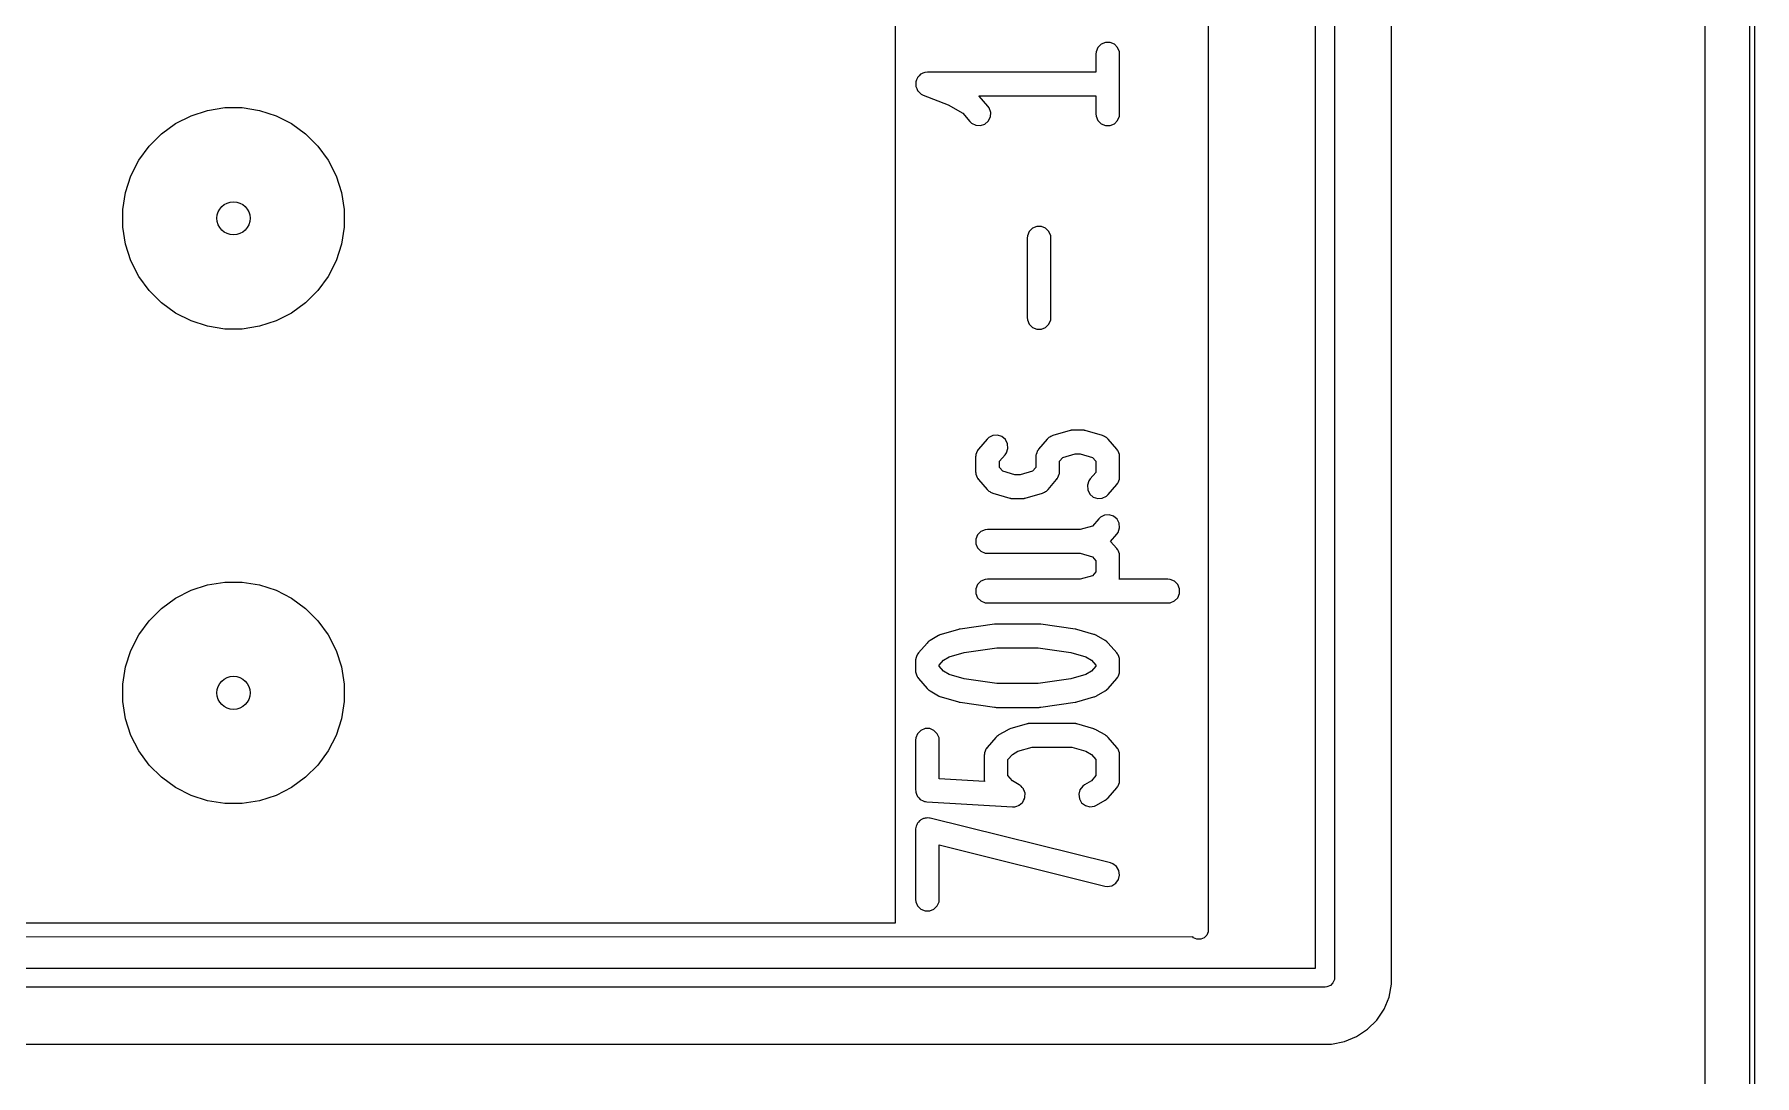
# Model space of a CAD drawing. Extents: x 2.78 to 5.89, y -4.63 to -2.07.
# Drawn here: x 5.177 to 5.89, y -2.858 to -2.426 of the extents above; entities that cross this region are included whole.
import ezdxf

# ---------------------------------------------------------------- set-up
doc = ezdxf.new("R2010")
doc.units = 0
doc.header["$MEASUREMENT"] = 0
doc.layers.add('BLACK', color=7, linetype='CONTINUOUS')

msp = doc.modelspace()

# ---------------------------------------------------------------- linework, layer by layer
at = {"layer": 'BLACK', "linetype": 'CONTINUOUS'}
for p, q in [((5.89029, -2.06894), (5.89029, -4.628)), ((5.88832, -4.62701), (5.88832, -2.06993)), ((5.7082, -2.81304), (5.7082, -2.13194)), ((5.71608, -2.128), (5.71608, -2.81698)), ((5.8696, -2.13041), (5.8696, -4.22569)), ((5.53396, -2.79423), (5.53396, -2.14229)), ((5.6637, -2.14616), (5.6637, -2.79716)), ((5.73972, -2.81969), (5.73972, -2.25139)), ((5.61717, -2.43297), (5.61707, -2.43393)), ((5.6179, -2.43119), (5.61717, -2.43297)), ((5.61926, -2.42983), (5.6179, -2.43119)), ((5.62103, -2.4291), (5.61926, -2.42983)), ((5.62295, -2.4291), (5.62103, -2.4291)), ((5.62473, -2.42983), (5.62295, -2.4291)), ((5.62608, -2.43119), (5.62473, -2.42983)), ((5.62682, -2.43297), (5.62608, -2.43119)), ((5.62691, -2.43393), (5.62682, -2.43297)), ((5.61707, -2.43393), (5.61707, -2.44138)), ((5.62691, -2.45867), (5.62691, -2.43393)), ((5.54236, -2.4454), (5.54234, -2.44546)), ((5.54234, -2.44546), (5.54236, -2.44636)), ((5.54271, -2.44451), (5.54236, -2.44534)), ((5.54236, -2.44534), (5.54236, -2.4454)), ((5.54236, -2.44636), (5.54236, -2.44726)), ((5.54236, -2.44726), (5.54239, -2.44732)), ((5.54303, -2.44367), (5.54271, -2.44451)), ((5.54307, -2.44362), (5.54303, -2.44367)), ((5.5431, -2.44356), (5.54307, -2.44362)), ((5.54373, -2.44293), (5.5431, -2.44356)), ((5.54436, -2.44227), (5.54373, -2.44293)), ((5.54441, -2.44225), (5.54436, -2.44227)), ((5.54446, -2.44221), (5.54441, -2.44225)), ((5.54529, -2.44186), (5.54446, -2.44221)), ((5.54611, -2.4415), (5.54529, -2.44186)), ((5.54617, -2.4415), (5.54611, -2.4415)), ((5.54623, -2.44147), (5.54617, -2.4415)), ((5.54719, -2.44138), (5.54623, -2.44147)), ((5.61707, -2.44138), (5.54719, -2.44138)), ((5.54239, -2.44732), (5.54239, -2.44738)), ((5.54239, -2.44738), (5.54275, -2.4482)), ((5.54275, -2.4482), (5.5431, -2.44903)), ((5.5431, -2.44903), (5.54314, -2.44908)), ((5.54314, -2.44908), (5.54317, -2.44913)), ((5.54317, -2.44913), (5.54382, -2.44975)), ((5.54382, -2.44975), (5.54446, -2.45039)), ((5.54446, -2.45039), (5.54451, -2.45041)), ((5.54451, -2.45041), (5.54456, -2.45046)), ((5.54456, -2.45046), (5.54542, -2.45089)), ((5.54542, -2.45089), (5.55574, -2.45488)), ((5.56872, -2.45133), (5.56861, -2.45122)), ((5.56861, -2.45122), (5.61707, -2.45122)), ((5.57229, -2.45546), (5.56872, -2.45133)), ((5.61707, -2.45122), (5.61707, -2.45867)), ((5.23532, -2.46274), (5.24176, -2.45946)), ((5.24176, -2.45946), (5.24863, -2.45722)), ((5.24863, -2.45722), (5.25577, -2.45609)), ((5.25577, -2.45609), (5.263, -2.45609)), ((5.263, -2.45609), (5.27014, -2.45722)), ((5.27014, -2.45722), (5.27701, -2.45946)), ((5.27701, -2.45946), (5.28345, -2.46274)), ((5.55574, -2.45488), (5.56182, -2.45839)), ((5.56182, -2.45839), (5.56484, -2.46189)), ((5.57284, -2.45624), (5.57229, -2.45546)), ((5.57244, -2.4617), (5.57331, -2.45998)), ((5.57345, -2.45807), (5.57284, -2.45624)), ((5.57331, -2.45998), (5.57345, -2.45807)), ((5.61707, -2.45867), (5.61717, -2.45963)), ((5.61717, -2.45963), (5.6179, -2.46141)), ((5.6179, -2.46141), (5.61926, -2.46276)), ((5.62473, -2.46276), (5.62608, -2.46141)), ((5.62608, -2.46141), (5.62682, -2.45963)), ((5.62682, -2.45963), (5.62691, -2.45867)), ((5.22436, -2.4721), (5.22947, -2.46699)), ((5.22947, -2.46699), (5.23532, -2.46274)), ((5.28345, -2.46274), (5.2893, -2.46699)), ((5.2893, -2.46699), (5.29441, -2.4721)), ((5.56484, -2.46189), (5.56554, -2.46255)), ((5.56554, -2.46255), (5.56725, -2.46342)), ((5.56725, -2.46342), (5.56917, -2.46356)), ((5.56917, -2.46356), (5.57099, -2.46295)), ((5.57099, -2.46295), (5.57244, -2.4617)), ((5.61926, -2.46276), (5.62103, -2.4635)), ((5.62103, -2.4635), (5.62295, -2.4635)), ((5.62295, -2.4635), (5.62473, -2.46276)), ((5.22011, -2.47795), (5.22436, -2.4721)), ((5.29441, -2.4721), (5.29866, -2.47795)), ((5.21683, -2.48439), (5.22011, -2.47795)), ((5.29866, -2.47795), (5.30194, -2.48439)), ((5.21459, -2.49126), (5.21683, -2.48439)), ((5.30194, -2.48439), (5.30417, -2.49126)), ((5.21346, -2.4984), (5.21459, -2.49126)), ((5.30417, -2.49126), (5.3053, -2.4984)), ((5.21346, -2.50563), (5.21346, -2.4984)), ((5.3053, -2.4984), (5.3053, -2.50563)), ((5.21459, -2.51277), (5.21346, -2.50563)), ((5.3053, -2.50563), (5.30417, -2.51277)), ((5.58867, -2.50927), (5.58857, -2.51023)), ((5.58857, -2.51023), (5.58857, -2.54322)), ((5.5894, -2.50749), (5.58867, -2.50927)), ((5.59076, -2.50614), (5.5894, -2.50749)), ((5.59254, -2.5054), (5.59076, -2.50614)), ((5.59446, -2.5054), (5.59254, -2.5054)), ((5.59623, -2.50614), (5.59446, -2.5054)), ((5.59759, -2.50749), (5.59623, -2.50614)), ((5.59832, -2.50927), (5.59759, -2.50749)), ((5.59842, -2.51023), (5.59832, -2.50927)), ((5.59842, -2.54322), (5.59842, -2.51023)), ((5.21683, -2.51964), (5.21459, -2.51277)), ((5.30417, -2.51277), (5.30194, -2.51964)), ((5.22011, -2.52608), (5.21683, -2.51964)), ((5.30194, -2.51964), (5.29866, -2.52608)), ((5.22436, -2.53193), (5.22011, -2.52608)), ((5.22947, -2.53704), (5.22436, -2.53193)), ((5.29441, -2.53193), (5.2893, -2.53704)), ((5.29866, -2.52608), (5.29441, -2.53193)), ((5.23532, -2.54129), (5.22947, -2.53704)), ((5.2893, -2.53704), (5.28345, -2.54129)), ((5.24176, -2.54457), (5.23532, -2.54129)), ((5.24863, -2.5468), (5.24176, -2.54457)), ((5.25577, -2.54794), (5.24863, -2.5468)), ((5.27014, -2.5468), (5.263, -2.54794)), ((5.27701, -2.54457), (5.27014, -2.5468)), ((5.28345, -2.54129), (5.27701, -2.54457)), ((5.58857, -2.54322), (5.58867, -2.54418)), ((5.58867, -2.54418), (5.5894, -2.54596)), ((5.5894, -2.54596), (5.59076, -2.54732)), ((5.59623, -2.54732), (5.59759, -2.54596)), ((5.59759, -2.54596), (5.59832, -2.54418)), ((5.59832, -2.54418), (5.59842, -2.54322)), ((5.263, -2.54794), (5.25577, -2.54794)), ((5.59076, -2.54732), (5.59254, -2.54805)), ((5.59254, -2.54805), (5.59446, -2.54805)), ((5.59446, -2.54805), (5.59623, -2.54732)), ((5.60668, -2.59), (5.60638, -2.59005)), ((5.60678, -2.58995), (5.60668, -2.59)), ((5.60706, -2.58993), (5.60678, -2.58995)), ((5.60732, -2.58988), (5.60706, -2.58993)), ((5.60744, -2.58989), (5.60732, -2.58988)), ((5.60774, -2.58986), (5.60744, -2.58989)), ((5.61131, -2.58986), (5.60774, -2.58986)), ((5.61161, -2.58989), (5.61131, -2.58986)), ((5.61173, -2.58988), (5.61161, -2.58989)), ((5.61199, -2.58993), (5.61173, -2.58988)), ((5.61227, -2.58995), (5.61199, -2.58993)), ((5.61237, -2.59), (5.61227, -2.58995)), ((5.61267, -2.59005), (5.61237, -2.59)), ((5.57196, -2.59363), (5.5684, -2.59775)), ((5.57266, -2.59296), (5.57196, -2.59363)), ((5.57438, -2.5921), (5.57266, -2.59296)), ((5.57629, -2.59196), (5.57438, -2.5921)), ((5.57811, -2.59256), (5.57629, -2.59196)), ((5.57957, -2.59382), (5.57811, -2.59256)), ((5.58043, -2.59553), (5.57957, -2.59382)), ((5.58057, -2.59745), (5.58043, -2.59553)), ((5.5969, -2.59363), (5.59333, -2.59775)), ((5.59759, -2.59296), (5.5969, -2.59363)), ((5.598, -2.59276), (5.59759, -2.59296)), ((5.59836, -2.59247), (5.598, -2.59276)), ((5.59925, -2.59212), (5.59836, -2.59247)), ((5.60638, -2.59005), (5.59925, -2.59212)), ((5.6198, -2.59212), (5.61267, -2.59005)), ((5.62069, -2.59247), (5.6198, -2.59212)), ((5.62105, -2.59276), (5.62069, -2.59247)), ((5.62146, -2.59296), (5.62105, -2.59276)), ((5.62215, -2.59363), (5.62146, -2.59296)), ((5.62572, -2.59775), (5.62215, -2.59363)), ((5.56725, -2.60049), (5.5672, -2.60097)), ((5.5672, -2.60097), (5.5672, -2.60715)), ((5.56727, -2.60027), (5.56724, -2.60036)), ((5.56724, -2.60036), (5.56725, -2.60049)), ((5.5673, -2.60001), (5.56727, -2.60027)), ((5.5676, -2.59928), (5.5673, -2.60001)), ((5.56784, -2.59854), (5.5676, -2.59928)), ((5.56799, -2.59833), (5.56784, -2.59854)), ((5.56803, -2.59823), (5.56799, -2.59833)), ((5.56812, -2.59814), (5.56803, -2.59823)), ((5.5684, -2.59775), (5.56812, -2.59814)), ((5.57704, -2.6028), (5.57941, -2.60006)), ((5.57704, -2.60532), (5.57704, -2.6028)), ((5.57941, -2.60006), (5.57997, -2.59927)), ((5.57997, -2.59927), (5.58057, -2.59745)), ((5.59218, -2.60049), (5.59214, -2.60097)), ((5.59214, -2.60097), (5.59214, -2.60532)), ((5.59221, -2.60027), (5.59217, -2.60036)), ((5.59217, -2.60036), (5.59218, -2.60049)), ((5.59223, -2.60001), (5.59221, -2.60027)), ((5.59253, -2.59928), (5.59223, -2.60001)), ((5.59278, -2.59854), (5.59253, -2.59928)), ((5.59293, -2.59833), (5.59278, -2.59854)), ((5.59297, -2.59823), (5.59293, -2.59833)), ((5.59306, -2.59814), (5.59297, -2.59823)), ((5.59333, -2.59775), (5.59306, -2.59814)), ((5.60198, -2.6028), (5.60339, -2.60116)), ((5.60198, -2.60715), (5.60198, -2.6028)), ((5.60339, -2.60116), (5.60844, -2.5997)), ((5.60844, -2.5997), (5.61061, -2.5997)), ((5.61061, -2.5997), (5.61566, -2.60116)), ((5.61566, -2.60116), (5.61707, -2.6028)), ((5.61707, -2.6028), (5.61707, -2.60739)), ((5.62599, -2.59814), (5.62572, -2.59775)), ((5.62608, -2.59823), (5.62599, -2.59814)), ((5.62612, -2.59833), (5.62608, -2.59823)), ((5.62627, -2.59854), (5.62612, -2.59833)), ((5.62652, -2.59928), (5.62627, -2.59854)), ((5.62682, -2.60001), (5.62652, -2.59928)), ((5.62684, -2.60027), (5.62682, -2.60001)), ((5.62688, -2.60036), (5.62684, -2.60027)), ((5.62687, -2.60049), (5.62688, -2.60036)), ((5.62691, -2.60097), (5.62687, -2.60049)), ((5.62691, -2.60922), (5.62691, -2.60097)), ((5.5672, -2.60715), (5.56725, -2.60763)), ((5.56725, -2.60763), (5.56724, -2.60776)), ((5.56724, -2.60776), (5.56727, -2.60785)), ((5.56727, -2.60785), (5.5673, -2.60811)), ((5.5673, -2.60811), (5.5676, -2.60884)), ((5.5676, -2.60884), (5.56784, -2.60958)), ((5.56784, -2.60958), (5.56799, -2.60979)), ((5.56799, -2.60979), (5.56803, -2.60989)), ((5.56803, -2.60989), (5.56812, -2.60998)), ((5.56812, -2.60998), (5.5684, -2.61037)), ((5.5684, -2.61037), (5.57196, -2.61449)), ((5.57846, -2.60696), (5.57704, -2.60532)), ((5.58351, -2.60842), (5.57846, -2.60696)), ((5.58567, -2.60842), (5.58351, -2.60842)), ((5.59073, -2.60696), (5.58567, -2.60842)), ((5.59214, -2.60532), (5.59073, -2.60696)), ((5.59722, -2.61449), (5.60078, -2.61037)), ((5.60078, -2.61037), (5.60106, -2.60998)), ((5.60106, -2.60998), (5.60115, -2.60989)), ((5.60115, -2.60989), (5.60119, -2.60979)), ((5.60119, -2.60979), (5.60134, -2.60958)), ((5.60134, -2.60958), (5.60158, -2.60884)), ((5.60158, -2.60884), (5.60188, -2.60811)), ((5.60188, -2.60811), (5.60191, -2.60785)), ((5.60191, -2.60785), (5.60194, -2.60776)), ((5.60193, -2.60763), (5.60198, -2.60715)), ((5.60194, -2.60776), (5.60193, -2.60763)), ((5.61415, -2.61091), (5.61355, -2.61274)), ((5.61471, -2.61012), (5.61415, -2.61091)), ((5.61707, -2.60739), (5.61471, -2.61012)), ((5.62627, -2.61164), (5.62652, -2.6109)), ((5.62652, -2.6109), (5.62682, -2.61018)), ((5.62682, -2.61018), (5.62684, -2.60992)), ((5.62684, -2.60992), (5.62688, -2.60982)), ((5.62687, -2.60969), (5.62691, -2.60922)), ((5.62688, -2.60982), (5.62687, -2.60969)), ((5.57196, -2.61449), (5.57266, -2.61516)), ((5.57266, -2.61516), (5.57307, -2.61536)), ((5.57307, -2.61536), (5.57342, -2.61565)), ((5.57342, -2.61565), (5.57432, -2.61601)), ((5.57432, -2.61601), (5.58144, -2.61807)), ((5.58144, -2.61807), (5.58175, -2.61812)), ((5.58175, -2.61812), (5.58185, -2.61817)), ((5.58185, -2.61817), (5.58212, -2.61819)), ((5.58212, -2.61819), (5.58239, -2.61824)), ((5.58239, -2.61824), (5.5825, -2.61823)), ((5.5825, -2.61823), (5.58281, -2.61826)), ((5.58281, -2.61826), (5.58637, -2.61826)), ((5.58637, -2.61826), (5.58668, -2.61823)), ((5.58668, -2.61823), (5.58679, -2.61824)), ((5.58679, -2.61824), (5.58706, -2.61819)), ((5.58706, -2.61819), (5.58733, -2.61817)), ((5.58733, -2.61817), (5.58744, -2.61812)), ((5.58744, -2.61812), (5.58774, -2.61807)), ((5.58774, -2.61807), (5.59486, -2.61601)), ((5.59486, -2.61601), (5.59576, -2.61565)), ((5.59576, -2.61565), (5.59612, -2.61536)), ((5.59612, -2.61536), (5.59652, -2.61516)), ((5.59652, -2.61516), (5.59722, -2.61449)), ((5.61355, -2.61274), (5.61369, -2.61465)), ((5.61369, -2.61465), (5.61455, -2.61637)), ((5.61455, -2.61637), (5.616, -2.61762)), ((5.616, -2.61762), (5.61783, -2.61822)), ((5.61783, -2.61822), (5.61974, -2.61808)), ((5.61974, -2.61808), (5.62146, -2.61722)), ((5.62146, -2.61722), (5.62215, -2.61656)), ((5.62215, -2.61656), (5.62572, -2.61243)), ((5.62572, -2.61243), (5.62599, -2.61204)), ((5.62599, -2.61204), (5.62608, -2.61195)), ((5.62608, -2.61195), (5.62612, -2.61186)), ((5.62612, -2.61186), (5.62627, -2.61164)), ((5.62068, -2.62509), (5.61897, -2.62596)), ((5.6226, -2.62495), (5.62068, -2.62509)), ((5.62442, -2.62556), (5.6226, -2.62495)), ((5.62587, -2.62681), (5.62442, -2.62556)), ((5.56939, -2.63193), (5.56803, -2.63329)), ((5.57116, -2.6312), (5.56939, -2.63193)), ((5.57212, -2.6311), (5.57116, -2.6312)), ((5.61061, -2.6311), (5.57212, -2.6311)), ((5.61566, -2.62964), (5.61061, -2.6311)), ((5.61827, -2.62662), (5.61566, -2.62964)), ((5.61897, -2.62596), (5.61827, -2.62662)), ((5.62572, -2.63306), (5.62627, -2.63227)), ((5.62674, -2.62853), (5.62587, -2.62681)), ((5.62627, -2.63227), (5.62688, -2.63044)), ((5.62688, -2.63044), (5.62674, -2.62853)), ((5.56803, -2.63329), (5.5673, -2.63507)), ((5.5673, -2.63507), (5.5673, -2.63699)), ((5.5673, -2.63699), (5.56803, -2.63876)), ((5.56803, -2.63876), (5.56939, -2.64012)), ((5.62315, -2.63603), (5.62572, -2.63306)), ((5.62572, -2.639), (5.62315, -2.63603)), ((5.62599, -2.63939), (5.62572, -2.639)), ((5.62608, -2.63948), (5.62599, -2.63939)), ((5.62612, -2.63957), (5.62608, -2.63948)), ((5.62627, -2.63978), (5.62612, -2.63957)), ((5.62652, -2.64053), (5.62627, -2.63978)), ((5.56939, -2.64012), (5.57116, -2.64085)), ((5.57116, -2.64085), (5.57212, -2.64095)), ((5.57212, -2.64095), (5.61061, -2.64095)), ((5.61061, -2.64095), (5.61566, -2.64241)), ((5.61566, -2.64241), (5.61707, -2.64404)), ((5.61707, -2.64404), (5.61707, -2.64863)), ((5.62682, -2.64125), (5.62652, -2.64053)), ((5.62684, -2.64151), (5.62682, -2.64125)), ((5.62688, -2.64161), (5.62684, -2.64151)), ((5.62687, -2.64174), (5.62688, -2.64161)), ((5.62691, -2.64221), (5.62687, -2.64174)), ((5.62691, -2.65046), (5.62691, -2.64221)), ((5.24176, -2.65631), (5.24863, -2.65407)), ((5.24863, -2.65407), (5.25577, -2.65294)), ((5.25577, -2.65294), (5.263, -2.65294)), ((5.263, -2.65294), (5.27014, -2.65407)), ((5.27014, -2.65407), (5.27701, -2.65631)), ((5.56803, -2.65391), (5.5673, -2.65569)), ((5.56939, -2.65256), (5.56803, -2.65391)), ((5.57116, -2.65182), (5.56939, -2.65256)), ((5.57212, -2.65173), (5.57116, -2.65182)), ((5.61061, -2.65173), (5.57212, -2.65173)), ((5.61566, -2.65026), (5.61061, -2.65173)), ((5.61707, -2.64863), (5.61566, -2.65026)), ((5.62669, -2.65173), (5.62682, -2.65142)), ((5.64693, -2.65173), (5.62669, -2.65173)), ((5.62682, -2.65142), (5.62684, -2.65116)), ((5.62684, -2.65116), (5.62688, -2.65107)), ((5.62687, -2.65094), (5.62691, -2.65046)), ((5.62688, -2.65107), (5.62687, -2.65094)), ((5.64789, -2.65182), (5.64693, -2.65173)), ((5.64966, -2.65256), (5.64789, -2.65182)), ((5.65102, -2.65391), (5.64966, -2.65256)), ((5.65175, -2.65569), (5.65102, -2.65391)), ((5.22947, -2.66384), (5.23532, -2.65959)), ((5.23532, -2.65959), (5.24176, -2.65631)), ((5.27701, -2.65631), (5.28345, -2.65959)), ((5.28345, -2.65959), (5.2893, -2.66384)), ((5.5673, -2.65569), (5.5673, -2.65761)), ((5.5673, -2.65761), (5.56803, -2.65938)), ((5.56803, -2.65938), (5.56939, -2.66074)), ((5.56939, -2.66074), (5.57116, -2.66147)), ((5.64789, -2.66147), (5.64966, -2.66074)), ((5.64966, -2.66074), (5.65102, -2.65938)), ((5.65102, -2.65938), (5.65175, -2.65761)), ((5.65175, -2.65761), (5.65175, -2.65569)), ((5.22436, -2.66895), (5.22947, -2.66384)), ((5.2893, -2.66384), (5.29441, -2.66895)), ((5.57116, -2.66147), (5.57212, -2.66157)), ((5.57212, -2.66157), (5.64693, -2.66157)), ((5.64693, -2.66157), (5.64789, -2.66147)), ((5.21683, -2.68124), (5.22011, -2.6748)), ((5.22011, -2.6748), (5.22436, -2.66895)), ((5.29441, -2.66895), (5.29866, -2.6748)), ((5.29866, -2.6748), (5.30194, -2.68124)), ((5.55185, -2.67507), (5.54829, -2.67714)), ((5.55199, -2.67501), (5.55185, -2.67507)), ((5.55205, -2.67496), (5.55199, -2.67501)), ((5.55239, -2.67483), (5.55205, -2.67496)), ((5.55273, -2.67467), (5.55239, -2.67483)), ((5.5528, -2.67466), (5.55273, -2.67467)), ((5.55295, -2.67461), (5.5528, -2.67466)), ((5.56007, -2.67254), (5.55295, -2.67461)), ((5.5604, -2.67248), (5.56007, -2.67254)), ((5.56073, -2.6724), (5.5604, -2.67248)), ((5.57498, -2.67034), (5.56073, -2.6724)), ((5.57533, -2.67032), (5.57498, -2.67034)), ((5.57569, -2.67029), (5.57533, -2.67032)), ((5.5935, -2.67029), (5.57569, -2.67029)), ((5.59385, -2.67032), (5.5935, -2.67029)), ((5.5942, -2.67034), (5.59385, -2.67032)), ((5.60845, -2.6724), (5.5942, -2.67034)), ((5.60878, -2.67248), (5.60845, -2.6724)), ((5.60911, -2.67254), (5.60878, -2.67248)), ((5.61624, -2.67461), (5.60911, -2.67254)), ((5.61639, -2.67466), (5.61624, -2.67461)), ((5.61646, -2.67467), (5.61639, -2.67466)), ((5.61679, -2.67483), (5.61646, -2.67467)), ((5.61713, -2.67496), (5.61679, -2.67483)), ((5.61719, -2.67501), (5.61713, -2.67496)), ((5.61733, -2.67507), (5.61719, -2.67501)), ((5.6209, -2.67714), (5.61733, -2.67507)), ((5.21459, -2.68811), (5.21683, -2.68124)), ((5.30194, -2.68124), (5.30417, -2.68811)), ((5.54319, -2.68269), (5.5431, -2.68278)), ((5.54346, -2.6823), (5.54319, -2.68269)), ((5.54703, -2.67818), (5.54346, -2.6823)), ((5.54742, -2.6778), (5.54703, -2.67818)), ((5.5475, -2.6777), (5.54742, -2.6778)), ((5.54762, -2.67761), (5.5475, -2.6777)), ((5.54773, -2.67751), (5.54762, -2.67761)), ((5.54784, -2.67746), (5.54773, -2.67751)), ((5.54829, -2.67714), (5.54784, -2.67746)), ((5.55626, -2.68389), (5.56248, -2.68209)), ((5.56248, -2.68209), (5.57604, -2.68013)), ((5.57604, -2.68013), (5.59314, -2.68013)), ((5.59314, -2.68013), (5.6067, -2.68209)), ((5.6067, -2.68209), (5.61292, -2.68389)), ((5.62134, -2.67746), (5.6209, -2.67714)), ((5.62146, -2.67751), (5.62134, -2.67746)), ((5.62156, -2.67761), (5.62146, -2.67751)), ((5.62168, -2.6777), (5.62156, -2.67761)), ((5.62176, -2.6778), (5.62168, -2.6777)), ((5.62215, -2.67818), (5.62176, -2.6778)), ((5.62572, -2.6823), (5.62215, -2.67818)), ((5.62599, -2.68269), (5.62572, -2.6823)), ((5.62608, -2.68278), (5.62599, -2.68269)), ((5.21346, -2.69525), (5.21459, -2.68811)), ((5.30417, -2.68811), (5.3053, -2.69525)), ((5.54231, -2.68504), (5.54227, -2.68552)), ((5.54227, -2.68552), (5.54227, -2.68964)), ((5.54227, -2.68964), (5.54231, -2.69012)), ((5.54234, -2.68482), (5.54231, -2.68491)), ((5.54231, -2.68491), (5.54231, -2.68504)), ((5.54236, -2.68456), (5.54234, -2.68482)), ((5.54266, -2.68383), (5.54236, -2.68456)), ((5.54291, -2.68309), (5.54266, -2.68383)), ((5.54306, -2.68288), (5.54291, -2.68309)), ((5.5431, -2.68278), (5.54306, -2.68288)), ((5.55211, -2.68735), (5.55393, -2.68524)), ((5.55211, -2.68781), (5.55211, -2.68735)), ((5.55393, -2.68992), (5.55211, -2.68781)), ((5.55393, -2.68524), (5.55626, -2.68389)), ((5.61292, -2.68389), (5.61525, -2.68524)), ((5.61525, -2.68524), (5.61707, -2.68735)), ((5.61707, -2.68781), (5.61525, -2.68992)), ((5.61707, -2.68735), (5.61707, -2.68781)), ((5.62612, -2.68288), (5.62608, -2.68278)), ((5.62627, -2.68309), (5.62612, -2.68288)), ((5.62652, -2.68383), (5.62627, -2.68309)), ((5.62682, -2.68456), (5.62652, -2.68383)), ((5.62684, -2.68482), (5.62682, -2.68456)), ((5.62688, -2.68491), (5.62684, -2.68482)), ((5.62687, -2.68504), (5.62688, -2.68491)), ((5.62691, -2.68552), (5.62687, -2.68504)), ((5.62687, -2.69012), (5.62691, -2.68964)), ((5.62691, -2.68964), (5.62691, -2.68552)), ((5.21346, -2.70248), (5.21346, -2.69525)), ((5.3053, -2.69525), (5.3053, -2.70248)), ((5.54231, -2.69012), (5.54231, -2.69025)), ((5.54231, -2.69025), (5.54234, -2.69034)), ((5.54234, -2.69034), (5.54236, -2.6906)), ((5.54236, -2.6906), (5.54266, -2.69133)), ((5.54266, -2.69133), (5.54291, -2.69207)), ((5.54291, -2.69207), (5.54306, -2.69228)), ((5.54306, -2.69228), (5.5431, -2.69238)), ((5.5431, -2.69238), (5.54319, -2.69247)), ((5.54319, -2.69247), (5.54346, -2.69286)), ((5.54346, -2.69286), (5.54703, -2.69698)), ((5.54703, -2.69698), (5.54742, -2.69736)), ((5.55626, -2.69127), (5.55393, -2.68992)), ((5.56248, -2.69307), (5.55626, -2.69127)), ((5.57604, -2.69503), (5.56248, -2.69307)), ((5.59314, -2.69503), (5.57604, -2.69503)), ((5.6067, -2.69307), (5.59314, -2.69503)), ((5.61292, -2.69127), (5.6067, -2.69307)), ((5.61525, -2.68992), (5.61292, -2.69127)), ((5.62176, -2.69736), (5.62215, -2.69698)), ((5.62215, -2.69698), (5.62572, -2.69286)), ((5.62572, -2.69286), (5.62599, -2.69247)), ((5.62599, -2.69247), (5.62608, -2.69238)), ((5.62608, -2.69238), (5.62612, -2.69228)), ((5.62612, -2.69228), (5.62627, -2.69207)), ((5.62627, -2.69207), (5.62652, -2.69133)), ((5.62652, -2.69133), (5.62682, -2.6906)), ((5.62682, -2.6906), (5.62684, -2.69034)), ((5.62684, -2.69034), (5.62688, -2.69025)), ((5.62688, -2.69025), (5.62687, -2.69012)), ((5.21459, -2.70962), (5.21346, -2.70248)), ((5.3053, -2.70248), (5.30417, -2.70962)), ((5.54742, -2.69736), (5.5475, -2.69746)), ((5.5475, -2.69746), (5.54762, -2.69755)), ((5.54762, -2.69755), (5.54773, -2.69765)), ((5.54773, -2.69765), (5.54784, -2.69771)), ((5.54784, -2.69771), (5.54829, -2.69803)), ((5.54829, -2.69803), (5.55185, -2.70009)), ((5.55185, -2.70009), (5.55199, -2.70016)), ((5.55199, -2.70016), (5.55205, -2.7002)), ((5.55205, -2.7002), (5.55239, -2.70034)), ((5.55239, -2.70034), (5.55273, -2.70049)), ((5.55273, -2.70049), (5.5528, -2.7005)), ((5.5528, -2.7005), (5.55295, -2.70056)), ((5.55295, -2.70056), (5.56007, -2.70262)), ((5.56007, -2.70262), (5.5604, -2.70268)), ((5.5604, -2.70268), (5.56073, -2.70276)), ((5.56073, -2.70276), (5.57498, -2.70483)), ((5.5942, -2.70483), (5.60845, -2.70276)), ((5.60845, -2.70276), (5.60878, -2.70268)), ((5.60878, -2.70268), (5.60911, -2.70262)), ((5.60911, -2.70262), (5.61624, -2.70056)), ((5.61624, -2.70056), (5.61639, -2.7005)), ((5.61639, -2.7005), (5.61646, -2.70049)), ((5.61646, -2.70049), (5.61679, -2.70034)), ((5.61679, -2.70034), (5.61713, -2.7002)), ((5.61713, -2.7002), (5.61719, -2.70016)), ((5.61719, -2.70016), (5.61733, -2.70009)), ((5.61733, -2.70009), (5.6209, -2.69803)), ((5.6209, -2.69803), (5.62134, -2.69771)), ((5.62134, -2.69771), (5.62146, -2.69765)), ((5.62146, -2.69765), (5.62156, -2.69755)), ((5.62156, -2.69755), (5.62168, -2.69746)), ((5.62168, -2.69746), (5.62176, -2.69736)), ((5.21683, -2.71649), (5.21459, -2.70962)), ((5.30417, -2.70962), (5.30194, -2.71649)), ((5.57498, -2.70483), (5.57533, -2.70484)), ((5.57533, -2.70484), (5.57569, -2.70488)), ((5.57569, -2.70488), (5.5935, -2.70488)), ((5.5935, -2.70488), (5.59385, -2.70484)), ((5.59385, -2.70484), (5.5942, -2.70483)), ((5.22011, -2.72293), (5.21683, -2.71649)), ((5.30194, -2.71649), (5.29866, -2.72293)), ((5.54236, -2.71755), (5.54227, -2.71851)), ((5.5431, -2.71578), (5.54236, -2.71755)), ((5.54446, -2.71442), (5.5431, -2.71578)), ((5.54623, -2.71369), (5.54446, -2.71442)), ((5.54815, -2.71369), (5.54623, -2.71369)), ((5.54992, -2.71442), (5.54815, -2.71369)), ((5.55128, -2.71578), (5.54992, -2.71442)), ((5.55202, -2.71755), (5.55128, -2.71578)), ((5.55211, -2.71851), (5.55202, -2.71755)), ((5.57552, -2.71736), (5.57196, -2.72148)), ((5.57592, -2.71698), (5.57552, -2.71736)), ((5.576, -2.71688), (5.57592, -2.71698)), ((5.57612, -2.7168), (5.576, -2.71688)), ((5.57622, -2.7167), (5.57612, -2.7168)), ((5.57634, -2.71664), (5.57622, -2.7167)), ((5.57678, -2.71632), (5.57634, -2.71664)), ((5.58034, -2.71426), (5.57678, -2.71632)), ((5.58049, -2.71419), (5.58034, -2.71426)), ((5.58055, -2.71415), (5.58049, -2.71419)), ((5.58089, -2.71401), (5.58055, -2.71415)), ((5.58122, -2.71386), (5.58089, -2.71401)), ((5.58129, -2.71385), (5.58122, -2.71386)), ((5.58144, -2.71379), (5.58129, -2.71385)), ((5.58857, -2.71173), (5.58144, -2.71379)), ((5.58887, -2.71167), (5.58857, -2.71173)), ((5.58897, -2.71163), (5.58887, -2.71167)), ((5.58925, -2.7116), (5.58897, -2.71163)), ((5.58951, -2.71155), (5.58925, -2.7116)), ((5.58963, -2.71156), (5.58951, -2.71155)), ((5.58993, -2.71153), (5.58963, -2.71156)), ((5.60774, -2.71153), (5.58993, -2.71153)), ((5.60805, -2.71156), (5.60774, -2.71153)), ((5.60816, -2.71155), (5.60805, -2.71156)), ((5.60843, -2.7116), (5.60816, -2.71155)), ((5.6087, -2.71163), (5.60843, -2.7116)), ((5.60881, -2.71167), (5.6087, -2.71163)), ((5.60911, -2.71173), (5.60881, -2.71167)), ((5.61624, -2.71379), (5.60911, -2.71173)), ((5.61639, -2.71385), (5.61624, -2.71379)), ((5.61646, -2.71386), (5.61639, -2.71385)), ((5.61679, -2.71401), (5.61646, -2.71386)), ((5.61713, -2.71415), (5.61679, -2.71401)), ((5.61719, -2.71419), (5.61713, -2.71415)), ((5.61733, -2.71426), (5.61719, -2.71419)), ((5.6209, -2.71632), (5.61733, -2.71426)), ((5.62134, -2.71664), (5.6209, -2.71632)), ((5.62146, -2.7167), (5.62134, -2.71664)), ((5.62156, -2.7168), (5.62146, -2.7167)), ((5.62168, -2.71688), (5.62156, -2.7168)), ((5.62176, -2.71698), (5.62168, -2.71688)), ((5.62215, -2.71736), (5.62176, -2.71698)), ((5.62572, -2.72148), (5.62215, -2.71736)), ((5.22436, -2.72878), (5.22011, -2.72293)), ((5.29866, -2.72293), (5.29441, -2.72878)), ((5.54227, -2.71851), (5.54227, -2.73914)), ((5.55211, -2.73449), (5.55211, -2.71851)), ((5.57081, -2.72423), (5.57076, -2.7247)), ((5.57076, -2.7247), (5.57076, -2.73501)), ((5.57083, -2.724), (5.5708, -2.7241)), ((5.5708, -2.7241), (5.57081, -2.72423)), ((5.57086, -2.72374), (5.57083, -2.724)), ((5.57116, -2.72302), (5.57086, -2.72374)), ((5.57141, -2.72227), (5.57116, -2.72302)), ((5.57156, -2.72206), (5.57141, -2.72227)), ((5.57159, -2.72197), (5.57156, -2.72206)), ((5.57169, -2.72188), (5.57159, -2.72197)), ((5.57196, -2.72148), (5.57169, -2.72188)), ((5.58061, -2.72653), (5.58243, -2.72442)), ((5.58243, -2.72442), (5.58476, -2.72307)), ((5.58476, -2.72307), (5.59063, -2.72137)), ((5.59063, -2.72137), (5.60705, -2.72137)), ((5.60705, -2.72137), (5.61292, -2.72307)), ((5.61292, -2.72307), (5.61525, -2.72442)), ((5.61525, -2.72442), (5.61707, -2.72653)), ((5.62599, -2.72188), (5.62572, -2.72148)), ((5.62608, -2.72197), (5.62599, -2.72188)), ((5.62612, -2.72206), (5.62608, -2.72197)), ((5.62627, -2.72227), (5.62612, -2.72206)), ((5.62652, -2.72302), (5.62627, -2.72227)), ((5.62682, -2.72374), (5.62652, -2.72302)), ((5.62684, -2.724), (5.62682, -2.72374)), ((5.62688, -2.7241), (5.62684, -2.724)), ((5.62687, -2.72423), (5.62688, -2.7241)), ((5.62691, -2.7247), (5.62687, -2.72423)), ((5.62691, -2.73501), (5.62691, -2.7247)), ((5.22947, -2.73389), (5.22436, -2.72878)), ((5.29441, -2.72878), (5.2893, -2.73389)), ((5.58061, -2.73318), (5.58061, -2.72653)), ((5.61707, -2.72653), (5.61707, -2.73318)), ((5.23532, -2.73814), (5.22947, -2.73389)), ((5.24176, -2.74142), (5.23532, -2.73814)), ((5.28345, -2.73814), (5.27701, -2.74142)), ((5.2893, -2.73389), (5.28345, -2.73814)), ((5.54227, -2.73914), (5.54232, -2.73969)), ((5.54232, -2.73969), (5.54232, -2.73982)), ((5.54232, -2.73982), (5.54234, -2.7399)), ((5.5708, -2.73557), (5.55211, -2.73449)), ((5.57076, -2.73501), (5.57081, -2.73549)), ((5.57081, -2.73549), (5.5708, -2.73557)), ((5.58243, -2.73529), (5.58061, -2.73318)), ((5.58528, -2.73694), (5.58243, -2.73529)), ((5.58566, -2.73722), (5.58528, -2.73694)), ((5.58578, -2.73727), (5.58566, -2.73722)), ((5.58584, -2.73735), (5.58578, -2.73727)), ((5.58606, -2.7375), (5.58584, -2.73735)), ((5.58653, -2.73812), (5.58606, -2.7375)), ((5.58705, -2.73871), (5.58653, -2.73812)), ((5.58711, -2.73888), (5.58705, -2.73871)), ((5.58723, -2.73903), (5.58711, -2.73888)), ((5.58743, -2.73978), (5.58723, -2.73903)), ((5.58768, -2.74052), (5.58743, -2.73978)), ((5.61045, -2.73903), (5.60996, -2.74088)), ((5.61162, -2.7375), (5.61045, -2.73903)), ((5.6124, -2.73694), (5.61162, -2.7375)), ((5.61525, -2.73529), (5.6124, -2.73694)), ((5.61707, -2.73318), (5.61525, -2.73529)), ((5.62215, -2.74235), (5.62572, -2.73823)), ((5.62572, -2.73823), (5.62599, -2.73784)), ((5.62599, -2.73784), (5.62608, -2.73775)), ((5.62608, -2.73775), (5.62612, -2.73765)), ((5.62612, -2.73765), (5.62627, -2.73744)), ((5.62627, -2.73744), (5.62652, -2.7367)), ((5.62652, -2.7367), (5.62682, -2.73597)), ((5.62682, -2.73597), (5.62684, -2.73571)), ((5.62684, -2.73571), (5.62688, -2.73562)), ((5.62687, -2.73549), (5.62691, -2.73501)), ((5.62688, -2.73562), (5.62687, -2.73549)), ((5.24863, -2.74366), (5.24176, -2.74142)), ((5.25577, -2.74479), (5.24863, -2.74366)), ((5.263, -2.74479), (5.25577, -2.74479)), ((5.27014, -2.74366), (5.263, -2.74479)), ((5.27701, -2.74142), (5.27014, -2.74366)), ((5.54234, -2.7399), (5.54236, -2.7401)), ((5.54236, -2.7401), (5.54268, -2.74086)), ((5.54268, -2.74086), (5.54295, -2.74163)), ((5.54295, -2.74163), (5.54304, -2.74174)), ((5.54304, -2.74174), (5.5431, -2.74187)), ((5.5431, -2.74187), (5.54368, -2.74245)), ((5.54368, -2.74245), (5.54422, -2.74306)), ((5.54422, -2.74306), (5.54435, -2.74313)), ((5.54435, -2.74313), (5.54446, -2.74323)), ((5.54446, -2.74323), (5.54521, -2.74354)), ((5.54521, -2.74354), (5.54595, -2.7439)), ((5.54595, -2.7439), (5.54615, -2.74393)), ((5.54615, -2.74393), (5.54623, -2.74396)), ((5.54623, -2.74396), (5.54636, -2.74396)), ((5.54636, -2.74396), (5.5469, -2.74405)), ((5.5469, -2.74405), (5.58253, -2.74611)), ((5.58253, -2.74611), (5.583, -2.74609)), ((5.583, -2.74609), (5.58313, -2.74611)), ((5.58313, -2.74611), (5.58322, -2.74608)), ((5.58322, -2.74608), (5.58349, -2.74607)), ((5.58349, -2.74607), (5.58423, -2.74582)), ((5.58423, -2.74582), (5.58498, -2.74562)), ((5.58498, -2.74562), (5.58513, -2.7455)), ((5.58513, -2.7455), (5.5853, -2.74544)), ((5.5853, -2.74544), (5.58589, -2.74492)), ((5.58589, -2.74492), (5.58651, -2.74445)), ((5.58651, -2.74445), (5.5866, -2.74429)), ((5.5866, -2.74429), (5.58674, -2.74417)), ((5.58674, -2.74417), (5.58708, -2.74346)), ((5.58708, -2.74346), (5.58747, -2.74279)), ((5.58747, -2.74279), (5.58749, -2.7426)), ((5.58749, -2.7426), (5.58757, -2.74244)), ((5.58757, -2.74244), (5.58762, -2.74166)), ((5.58762, -2.74166), (5.58772, -2.74088)), ((5.58767, -2.7407), (5.58768, -2.74052)), ((5.58772, -2.74088), (5.58767, -2.7407)), ((5.60996, -2.74088), (5.61021, -2.74279)), ((5.61021, -2.74279), (5.61117, -2.74445)), ((5.61117, -2.74445), (5.6127, -2.74562)), ((5.6127, -2.74562), (5.61455, -2.74611)), ((5.61455, -2.74611), (5.61646, -2.74586)), ((5.61646, -2.74586), (5.61733, -2.74546)), ((5.61733, -2.74546), (5.6209, -2.7434)), ((5.6209, -2.7434), (5.62134, -2.74308)), ((5.62134, -2.74308), (5.62146, -2.74302)), ((5.62146, -2.74302), (5.62156, -2.74292)), ((5.62156, -2.74292), (5.62168, -2.74283)), ((5.62168, -2.74283), (5.62176, -2.74273)), ((5.62176, -2.74273), (5.62215, -2.74235)), ((5.54274, -2.75354), (5.54259, -2.75412)), ((5.54296, -2.75324), (5.54274, -2.75354)), ((5.5431, -2.7529), (5.54296, -2.75324)), ((5.54352, -2.75248), (5.5431, -2.7529)), ((5.54388, -2.752), (5.54352, -2.75248)), ((5.54419, -2.75181), (5.54388, -2.752)), ((5.54446, -2.75154), (5.54419, -2.75181)), ((5.54501, -2.75131), (5.54446, -2.75154)), ((5.54552, -2.75101), (5.54501, -2.75131)), ((5.54589, -2.75095), (5.54552, -2.75101)), ((5.54623, -2.75081), (5.54589, -2.75095)), ((5.54683, -2.75081), (5.54623, -2.75081)), ((5.54742, -2.75072), (5.54683, -2.75081)), ((5.54803, -2.75081), (5.54742, -2.75072)), ((5.54815, -2.75081), (5.54803, -2.75081)), ((5.54821, -2.75084), (5.54815, -2.75081)), ((5.54837, -2.75086), (5.54821, -2.75084)), ((5.62318, -2.76942), (5.54837, -2.75086)), ((5.5423, -2.75529), (5.54227, -2.7554)), ((5.54227, -2.7554), (5.54228, -2.75547)), ((5.54228, -2.75547), (5.54227, -2.75564)), ((5.54227, -2.75564), (5.54227, -2.78451)), ((5.54236, -2.75468), (5.5423, -2.75529)), ((5.54259, -2.75412), (5.54236, -2.75468)), ((5.55211, -2.78451), (5.55211, -2.76193)), ((5.55211, -2.76193), (5.62081, -2.77897)), ((5.62409, -2.76974), (5.62318, -2.76942)), ((5.62563, -2.77088), (5.62409, -2.76974)), ((5.62662, -2.77253), (5.62563, -2.77088)), ((5.62645, -2.77629), (5.62691, -2.77443)), ((5.62691, -2.77443), (5.62662, -2.77253)), ((5.62081, -2.77897), (5.62176, -2.77911)), ((5.62176, -2.77911), (5.62366, -2.77883)), ((5.62366, -2.77883), (5.62531, -2.77783)), ((5.62531, -2.77783), (5.62645, -2.77629)), ((5.54227, -2.78451), (5.54236, -2.78547)), ((5.54236, -2.78547), (5.5431, -2.78724)), ((5.5431, -2.78724), (5.54446, -2.7886)), ((5.54446, -2.7886), (5.54623, -2.78933)), ((5.54623, -2.78933), (5.54815, -2.78933)), ((5.54815, -2.78933), (5.54992, -2.7886)), ((5.54992, -2.7886), (5.55128, -2.78724)), ((5.55128, -2.78724), (5.55202, -2.78547)), ((5.55202, -2.78547), (5.55211, -2.78451)), ((4.82927, -2.79434), (5.53396, -2.79423)), ((5.65726, -2.80012), (4.82631, -2.80024)), ((5.65758, -2.80044), (5.65726, -2.80012)), ((5.659, -2.80103), (5.65758, -2.80044)), ((5.66053, -2.80103), (5.659, -2.80103)), ((5.66195, -2.80044), (5.66053, -2.80103)), ((5.66304, -2.79935), (5.66195, -2.80044)), ((5.66363, -2.79793), (5.66304, -2.79935)), ((5.6637, -2.79716), (5.66363, -2.79793)), ((4.65308, -2.81304), (5.31844, -2.81304)), ((5.31844, -2.81304), (5.7082, -2.81304)), ((5.716, -2.81774), (5.71541, -2.81916)), ((5.71608, -2.81698), (5.716, -2.81774)), ((5.31844, -2.82091), (4.64915, -2.82091)), ((5.71214, -2.82091), (5.31844, -2.82091)), ((5.71291, -2.82084), (5.71214, -2.82091)), ((5.71433, -2.82025), (5.71291, -2.82084)), ((5.71541, -2.81916), (5.71433, -2.82025)), ((5.73658, -2.83004), (5.73866, -2.82502)), ((5.73866, -2.82502), (5.73972, -2.81969)), ((5.73356, -2.83456), (5.73658, -2.83004)), ((5.7252, -2.84142), (5.72972, -2.8384)), ((5.72972, -2.8384), (5.73356, -2.83456)), ((4.64643, -2.84455), (5.71486, -2.84455)), ((5.71486, -2.84455), (5.72018, -2.84349)), ((5.72018, -2.84349), (5.7252, -2.84142))]:
    msp.add_line(p, q, dxfattribs=at)
at = {"layer": 'BLACK'}
for centre in [(5.25938, -2.50201), (5.25938, -2.50201), (5.25938, -2.69886), (5.25938, -2.69886)]:
    msp.add_circle(centre, 0.00689, dxfattribs=at)
at = {"layer": 'WHITE'}
for centre in [(5.25938, -2.50201), (5.25938, -2.69886)]:
    msp.add_circle(centre, 0.00689, dxfattribs=at)

doc.saveas('drawing.dxf')
